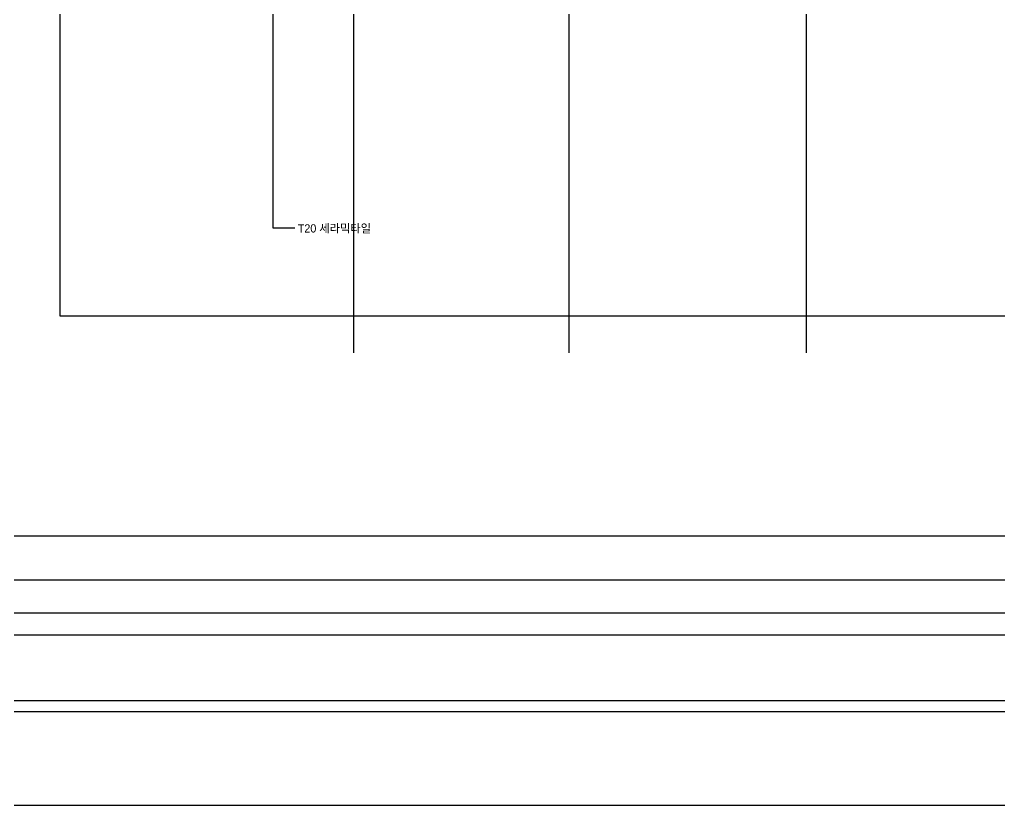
# Model space of a CAD drawing. Extents: x -430745 to 210250, y -41033 to 148500.
# Drawn here: x 23897 to 68470, y 0 to 35740 of the extents above; entities that cross this region are included whole.
import ezdxf

# ---------------------------------------------------------------- set-up
doc = ezdxf.new("R2010")
doc.units = 0
doc.header["$LTSCALE"] = 250
doc.header["$MEASUREMENT"] = 0
doc.layers.add('A-CEN', color=1, linetype='CONTINUOUS')
doc.layers.add('A-DIM', color=7, linetype='CONTINUOUS')
doc.layers.add('NOPLOT', color=193, linetype='CONTINUOUS', plot=False)
doc.layers.add('NOPLOT-TEXT', color=41, linetype='CONTINUOUS', plot=False)
doc.styles.add('Gtx', font='')
doc.styles.get('Gtx').set_extended_font_data('Dotum')

# ---------------------------------------------------------------- blocks, each defined once
blk = doc.blocks.new('A-CEN-NORTH1')
at = {"layer": 'A-CEN'}
for p, q in [((14505111.9, -289571.4), (14505111.9, -182238.1)), ((14514911.9, -289571.4), (14514911.9, -182238.1)), ((14525711.9, -289571.4), (14525711.9, -182238.1))]:
    blk.add_line(p, q, dxfattribs=at)

msp = doc.modelspace()

# ---------------------------------------------------------------- linework, layer by layer
at = {"layer": 'NOPLOT'}
for points in [[(0, 148500), (210250, 148500), (210250, 0), (0, 0)], [(206000, 4250), (7750, 4250), (7750, 144250), (206000, 144250)], [(8250, 143750), (182250, 143750), (182250, 4750), (8250, 4750)], [(11250, 140750), (179250, 140750), (179250, 7750), (11250, 7750)], [(12250, 139750), (178250, 139750), (178250, 8750), (12250, 8750)], [(13750, 138250), (176750, 138250), (176750, 10250), (13750, 10250)], [(15750, 136250), (174750, 136250), (174750, 12250), (15750, 12250)], [(25750, 126250), (164750, 126250), (164750, 22250), (25750, 22250)]]:
    msp.add_lwpolyline(points, close=True, dxfattribs=at)
at = {"layer": 'NOPLOT-TEXT', "linetype": 'Continuous', "elevation": 0}
msp.add_lwpolyline([(35420, 38789.8), (35420, 26265.3), (36420, 26265.3)], dxfattribs=at)

# ---------------------------------------------------------------- block references
at = {"layer": 'A-DIM'}
msp.add_blockref('A-CEN-NORTH1', (-14466016.6, 310154.8), dxfattribs=at)

# ---------------------------------------------------------------- texts
at = {"layer": 'NOPLOT-TEXT', "linetype": 'Continuous', "style": 'Gtx'}
msp.add_text('T20 세라믹타일', height=375, rotation=360, dxfattribs=at).set_placement((36550, 26055.3))

doc.saveas('drawing.dxf')
